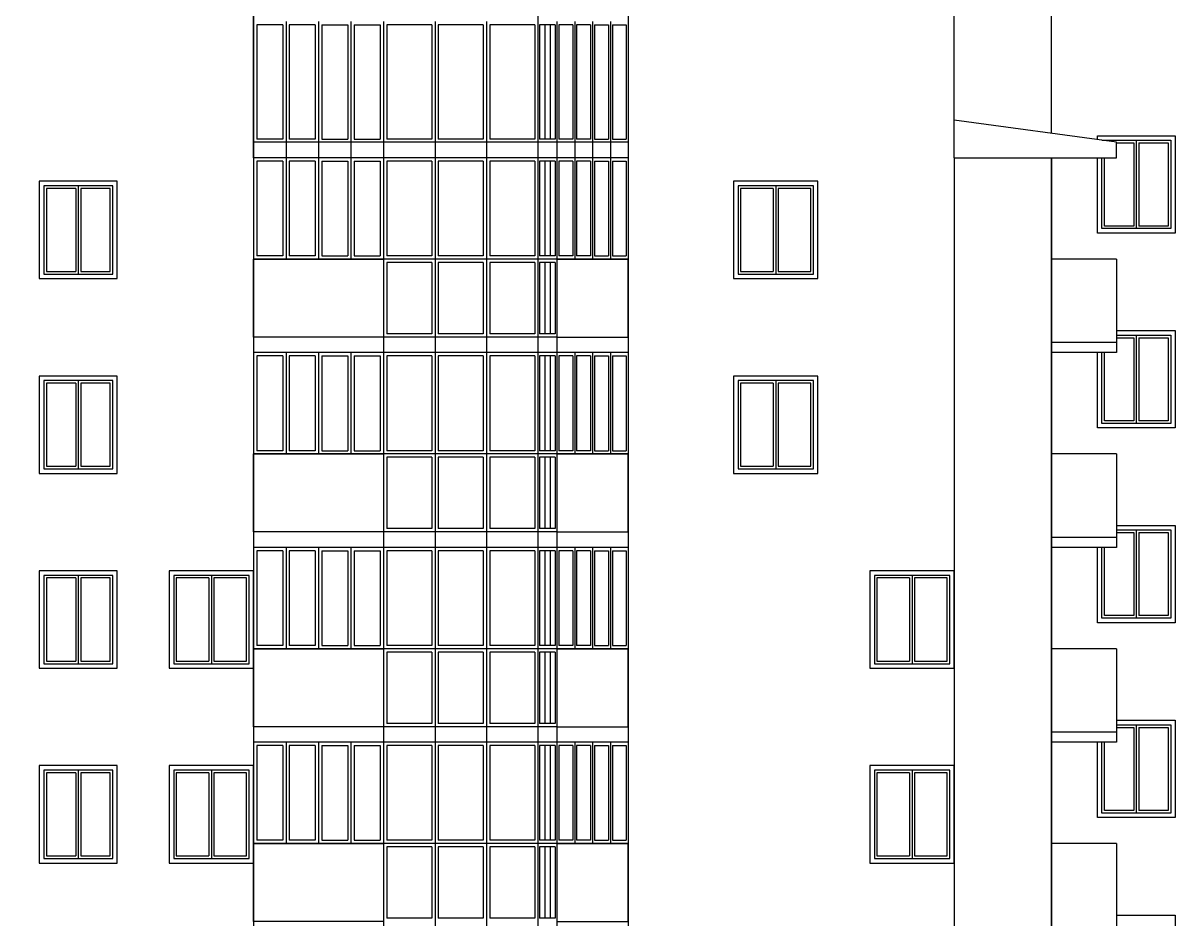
# Model space of a CAD drawing. Header units: inches. Extents: x -634 to 3638, y -6930911 to 5552.
# Drawn here: x 2280.27 to 2297.58, y 3501.49 to 3514.92 of the extents above; entities that cross this region are included whole.
import ezdxf

# ---------------------------------------------------------------- set-up
doc = ezdxf.new("R2010")
doc.units = ezdxf.units.IN
doc.header["$MEASUREMENT"] = 0
doc.linetypes.add('Dashed', pattern=[1128.888893, 564.444447, -564.444447])
for name, color, linetype, lineweight in [('ELEV', 134, 'Continuous', 18), ('фасады', 7, 'Continuous', 30), ('фасады2', 7, 'Continuous', 25)]:
    doc.layers.add(name, color=color, linetype=linetype, lineweight=lineweight)

msp = doc.modelspace()

# ---------------------------------------------------------------- hatches: boundary and pattern name
at = {"layer": 'ELEV', "linetype": 'Continuous'}
h = msp.add_hatch(dxfattribs=at)
h.set_pattern_fill('ANSI31', color=256, scale=0.01044, style=0)
h.set_pattern_definition([(45, (1262.311104, 3366.587935), (-0.02343928418428, 0.02343928418428), [])])
edge = h.paths.add_edge_path()
edge.add_ellipse((1445.78234, 3471.96182), major_axis=(0, 6932302.83262), ratio=0.00000001506, start_angle=89.999976115149, end_angle=270.000023884851)
edge.add_line((1445.67794, 3474.85168), (1445.67794, 3528.48347))
edge.add_line((1445.67794, 3528.48347), (1445.88675, 3528.48347))
edge.add_line((1445.88675, 3528.48347), (1445.88675, 3474.85168))

# ---------------------------------------------------------------- linework, layer by layer
at = {"layer": 'фасады', "color": 7, "ltscale": 100}
for points in [[(2283.72728, 3520.04495), (2283.72728, 3501.22218)], [(2287.99014, 3520.04495), (2287.99014, 3501.22218)], [(2289.34297, 3520.04495), (2289.34297, 3501.22218)], [(2294.22969, 3512.90125), (2296.66283, 3512.90125)]]:
    msp.add_lwpolyline(points, dxfattribs=at)
at = {"layer": 'фасады', "color": 7, "linetype": 'Dashed', "ltscale": 100}
for points in [[(2294.22969, 3512.90125), (2294.22969, 3516.34658)], [(2296.66283, 3513.13483), (2294.22969, 3513.46579)], [(2296.66283, 3512.90125), (2296.66283, 3513.13483)], [(2294.22969, 3512.90125), (2294.22969, 3509.98148)], [(2295.68957, 3512.90125), (2295.68957, 3509.98148)], [(2296.66283, 3511.38297), (2295.68957, 3511.38297)], [(2296.66283, 3511.38297), (2296.66283, 3509.98148)], [(2295.68957, 3510.1372), (2296.66283, 3510.1372), (2296.66283, 3509.98148), (2295.68957, 3509.98148)], [(2294.22969, 3509.98148), (2294.22969, 3507.06171)], [(2295.68957, 3509.98148), (2295.68957, 3507.06171)], [(2296.66283, 3508.4632), (2295.68957, 3508.4632)], [(2296.66283, 3508.4632), (2296.66283, 3507.06171)], [(2295.68957, 3507.21744), (2296.66283, 3507.21744), (2296.66283, 3507.06171), (2295.68957, 3507.06171)], [(2294.22969, 3507.06171), (2294.22969, 3504.14194)], [(2295.68957, 3507.06171), (2295.68957, 3504.14194)], [(2296.66283, 3505.54343), (2295.68957, 3505.54343)], [(2296.66283, 3505.54343), (2296.66283, 3504.14194)], [(2295.68957, 3504.29767), (2296.66283, 3504.29767), (2296.66283, 3504.14194), (2295.68957, 3504.14194)], [(2294.22969, 3504.14194), (2294.22969, 3501.22218)], [(2295.68957, 3504.14194), (2295.68957, 3501.22218)], [(2296.66283, 3502.62366), (2295.68957, 3502.62366)], [(2296.66283, 3502.62366), (2296.66283, 3501.22218)]]:
    msp.add_lwpolyline(points, dxfattribs=at)
at = {"layer": 'фасады', "ltscale": 100}
for points in [[(2295.68382, 3515.62637), (2295.68382, 3513.58253)], [(2295.68382, 3513.58253), (2295.68382, 3513.268)], [(2295.68382, 3512.90125), (2295.68382, 3510.66276)], [(2295.68382, 3510.66276), (2295.68382, 3507.74299)], [(2295.68382, 3507.74299), (2295.68382, 3504.82322)], [(2295.68382, 3504.82322), (2295.68382, 3501.90345)], [(2295.68382, 3501.90345), (2295.68382, 3498.98369)]]:
    msp.add_lwpolyline(points, dxfattribs=at)
at = {"layer": 'фасады', "color": 7, "ltscale": 100}
for points in [[(2283.72728, 3511.38297), (2285.67379, 3511.38297), (2285.67379, 3510.21506), (2283.72728, 3510.21506)], [(2289.34297, 3511.38297), (2288.27239, 3511.38297), (2288.27239, 3510.21506), (2289.34297, 3510.21506)], [(2283.72728, 3508.4632), (2285.67379, 3508.4632), (2285.67379, 3507.2953), (2283.72728, 3507.2953)], [(2289.34297, 3508.4632), (2288.27239, 3508.4632), (2288.27239, 3507.2953), (2289.34297, 3507.2953)], [(2283.72728, 3505.54343), (2285.67379, 3505.54343), (2285.67379, 3504.37553), (2283.72728, 3504.37553)], [(2289.34297, 3505.54343), (2288.27239, 3505.54343), (2288.27239, 3504.37553), (2289.34297, 3504.37553)], [(2283.72728, 3502.62366), (2285.67379, 3502.62366), (2285.67379, 3501.45576), (2283.72728, 3501.45576)], [(2289.34297, 3502.62366), (2288.27239, 3502.62366), (2288.27239, 3501.45576), (2289.34297, 3501.45576)]]:
    msp.add_lwpolyline(points, close=True, dxfattribs=at)
at = {"layer": 'фасады2', "color": 7, "ltscale": 100}
for p, q in [((2292.11772, 3512.48275), (2290.98874, 3512.48275)), ((2290.98874, 3512.48275), (2290.98874, 3511.15912)), ((2291.5143, 3512.44382), (2291.02767, 3512.44382)), ((2291.02767, 3512.44382), (2291.02767, 3511.19805)), ((2292.07879, 3512.44382), (2291.59216, 3512.44382)), ((2292.07879, 3511.19805), (2292.07879, 3512.44382)), ((2292.11772, 3511.15912), (2292.11772, 3512.48275)), ((2283.72728, 3511.38297), (2285.67379, 3511.38297)), ((2283.72728, 3511.38297), (2285.67379, 3511.38297)), ((2283.72728, 3511.38297), (2285.67379, 3511.38297)), ((2288.27239, 3511.38297), (2289.34297, 3511.38297)), ((2288.27239, 3511.38297), (2289.34297, 3511.38297)), ((2288.27239, 3511.38297), (2289.34297, 3511.38297)), ((2290.98874, 3511.15912), (2292.11772, 3511.15912)), ((2291.02767, 3511.19805), (2291.5143, 3511.19805)), ((2291.59216, 3511.19805), (2292.07879, 3511.19805)), ((2292.11772, 3509.56298), (2290.98874, 3509.56298)), ((2290.98874, 3509.56298), (2290.98874, 3508.23935)), ((2291.5143, 3509.52405), (2291.02767, 3509.52405)), ((2291.02767, 3509.52405), (2291.02767, 3508.27828)), ((2292.07879, 3509.52405), (2291.59216, 3509.52405)), ((2292.07879, 3508.27828), (2292.07879, 3509.52405)), ((2292.11772, 3508.23935), (2292.11772, 3509.56298)), ((2283.72728, 3508.4632), (2285.67379, 3508.4632)), ((2283.72728, 3508.4632), (2285.67379, 3508.4632)), ((2283.72728, 3508.4632), (2285.67379, 3508.4632)), ((2288.27239, 3508.4632), (2289.34297, 3508.4632)), ((2288.27239, 3508.4632), (2289.34297, 3508.4632)), ((2288.27239, 3508.4632), (2289.34297, 3508.4632)), ((2290.98874, 3508.23935), (2292.11772, 3508.23935)), ((2291.02767, 3508.27828), (2291.5143, 3508.27828)), ((2291.59216, 3508.27828), (2292.07879, 3508.27828)), ((2283.65915, 3506.64321), (2282.53017, 3506.64321)), ((2282.53017, 3506.64321), (2282.53017, 3505.31959)), ((2283.65915, 3505.31959), (2283.65915, 3506.64321)), ((2294.16156, 3506.64321), (2293.03258, 3506.64321)), ((2293.03258, 3506.64321), (2293.03258, 3505.31959)), ((2294.16156, 3505.31959), (2294.16156, 3506.64321)), ((2283.05573, 3506.60428), (2282.5691, 3506.60428)), ((2282.5691, 3506.60428), (2282.5691, 3505.35852)), ((2283.62022, 3506.60428), (2283.13359, 3506.60428)), ((2283.62022, 3505.35852), (2283.62022, 3506.60428)), ((2293.55814, 3506.60428), (2293.07151, 3506.60428)), ((2293.07151, 3506.60428), (2293.07151, 3505.35852)), ((2294.12263, 3506.60428), (2293.636, 3506.60428)), ((2294.12263, 3505.35852), (2294.12263, 3506.60428)), ((2283.72728, 3505.54343), (2285.67379, 3505.54343)), ((2283.72728, 3505.54343), (2285.67379, 3505.54343)), ((2283.72728, 3505.54343), (2285.67379, 3505.54343)), ((2288.27239, 3505.54343), (2289.34297, 3505.54343)), ((2288.27239, 3505.54343), (2289.34297, 3505.54343)), ((2288.27239, 3505.54343), (2289.34297, 3505.54343)), ((2282.53017, 3505.31959), (2283.65915, 3505.31959)), ((2282.5691, 3505.35852), (2283.05573, 3505.35852)), ((2283.13359, 3505.35852), (2283.62022, 3505.35852)), ((2293.03258, 3505.31959), (2294.16156, 3505.31959)), ((2293.07151, 3505.35852), (2293.55814, 3505.35852)), ((2293.636, 3505.35852), (2294.12263, 3505.35852)), ((2283.65915, 3503.72344), (2282.53017, 3503.72344)), ((2282.53017, 3503.72344), (2282.53017, 3502.39982)), ((2283.65915, 3502.39982), (2283.65915, 3503.72344)), ((2294.16156, 3503.72344), (2293.03258, 3503.72344)), ((2293.03258, 3503.72344), (2293.03258, 3502.39982)), ((2294.16156, 3502.39982), (2294.16156, 3503.72344)), ((2283.05573, 3503.68451), (2282.5691, 3503.68451)), ((2282.5691, 3503.68451), (2282.5691, 3502.43875)), ((2283.62022, 3503.68451), (2283.13359, 3503.68451)), ((2283.62022, 3502.43875), (2283.62022, 3503.68451)), ((2293.55814, 3503.68451), (2293.07151, 3503.68451)), ((2293.07151, 3503.68451), (2293.07151, 3502.43875)), ((2294.12263, 3503.68451), (2293.636, 3503.68451)), ((2294.12263, 3502.43875), (2294.12263, 3503.68451)), ((2283.72728, 3502.62366), (2285.67379, 3502.62366)), ((2283.72728, 3502.62366), (2285.67379, 3502.62366)), ((2283.72728, 3502.62366), (2285.67379, 3502.62366)), ((2288.27239, 3502.62366), (2289.34297, 3502.62366)), ((2288.27239, 3502.62366), (2289.34297, 3502.62366)), ((2288.27239, 3502.62366), (2289.34297, 3502.62366)), ((2282.53017, 3502.39982), (2283.65915, 3502.39982)), ((2282.5691, 3502.43875), (2283.05573, 3502.43875)), ((2283.13359, 3502.43875), (2283.62022, 3502.43875)), ((2293.03258, 3502.39982), (2294.16156, 3502.39982)), ((2293.07151, 3502.43875), (2293.55814, 3502.43875)), ((2293.636, 3502.43875), (2294.12263, 3502.43875))]:
    msp.add_line(p, q, dxfattribs=at)
at = {"layer": 'фасады2', "color": 7, "linetype": 'Dashed', "ltscale": 100}
for points in [[(2283.72728, 3512.90125), (2283.72728, 3520.04495)], [(2284.21391, 3514.94509), (2284.21391, 3512.90125)], [(2284.70053, 3514.94509), (2284.70053, 3512.90125)], [(2285.18716, 3514.94509), (2285.18716, 3512.90125)], [(2285.67379, 3514.94509), (2285.67379, 3512.90125)], [(2286.44656, 3514.94509), (2286.44656, 3512.90125)], [(2287.21835, 3514.94509), (2287.21835, 3512.90125)], [(2287.99014, 3514.94509), (2287.99014, 3512.90125)], [(2288.27239, 3514.94509), (2288.27239, 3512.90125)], [(2288.54003, 3514.94509), (2288.54003, 3512.90125)], [(2288.80768, 3514.94509), (2288.80768, 3512.90125)], [(2289.07532, 3514.94509), (2289.07532, 3512.90125)], [(2289.34297, 3514.94509), (2289.34297, 3512.90125)], [(2284.16524, 3514.89643), (2283.77594, 3514.89643)], [(2284.16524, 3514.89643), (2284.16524, 3513.1835)], [(2284.26257, 3514.89643), (2284.26257, 3513.1835)], [(2284.65187, 3514.89643), (2284.26257, 3514.89643)], [(2284.65187, 3514.89643), (2284.65187, 3513.1835)], [(2284.7492, 3514.89643), (2284.7492, 3513.1835)], [(2284.7492, 3514.89643), (2285.1385, 3514.89643)], [(2285.1385, 3514.89643), (2285.1385, 3513.1835)], [(2285.23582, 3514.89643), (2285.23582, 3513.1835)], [(2285.23582, 3514.89643), (2285.62513, 3514.89643)], [(2286.39789, 3514.89643), (2285.72343, 3514.89643)], [(2287.16969, 3514.89643), (2286.49522, 3514.89643)], [(2287.94148, 3514.89643), (2287.26701, 3514.89643)], [(2288.24805, 3514.89643), (2288.01447, 3514.89643)], [(2288.30158, 3514.89643), (2288.30158, 3513.1835)], [(2288.51083, 3514.89643), (2288.30158, 3514.89643)], [(2288.51083, 3514.89643), (2288.51083, 3513.1835)], [(2288.56923, 3514.89643), (2288.56923, 3513.1835)], [(2288.77848, 3514.89643), (2288.56923, 3514.89643)], [(2288.77848, 3514.89643), (2288.77848, 3513.1835)], [(2288.83687, 3514.89643), (2288.83687, 3513.1835)], [(2288.83687, 3514.89643), (2289.04612, 3514.89643)], [(2289.04612, 3514.89643), (2289.04612, 3513.1835)], [(2289.10452, 3514.89643), (2289.10452, 3513.1835)], [(2289.10452, 3514.89643), (2289.31377, 3514.89643)], [(2289.31377, 3514.89643), (2289.31377, 3513.1835)], [(2289.34297, 3513.13483), (2283.72728, 3513.13483)], [(2289.34297, 3513.13483), (2283.72728, 3513.13483)], [(2289.34297, 3513.13483), (2283.72728, 3513.13483)], [(2284.16524, 3513.1835), (2283.77594, 3513.1835)], [(2284.65187, 3513.1835), (2284.26257, 3513.1835)], [(2284.7492, 3513.1835), (2285.1385, 3513.1835)], [(2285.23582, 3513.1835), (2285.62513, 3513.1835)], [(2286.39789, 3513.1835), (2285.72343, 3513.1835)], [(2287.16969, 3513.1835), (2286.49522, 3513.1835)], [(2287.94148, 3513.1835), (2287.26701, 3513.1835)], [(2288.24805, 3513.1835), (2288.01447, 3513.1835)], [(2288.51083, 3513.1835), (2288.30158, 3513.1835)], [(2288.77848, 3513.1835), (2288.56923, 3513.1835)], [(2288.83687, 3513.1835), (2289.04612, 3513.1835)], [(2289.10452, 3513.1835), (2289.31377, 3513.1835)], [(2283.72728, 3512.90125), (2283.72728, 3509.98148)], [(2283.72728, 3512.90125), (2283.72728, 3509.98148)], [(2283.72728, 3512.90125), (2283.72728, 3509.98148)], [(2289.34297, 3512.90125), (2283.72728, 3512.90125)], [(2284.21391, 3512.90125), (2284.21391, 3511.38297)], [(2284.70053, 3512.90125), (2284.70053, 3511.38297)], [(2285.18716, 3512.90125), (2285.18716, 3511.38297)], [(2285.67379, 3512.90125), (2285.67379, 3509.98148)], [(2285.67379, 3512.90125), (2285.67379, 3509.98148)], [(2285.67379, 3512.90125), (2285.67379, 3509.98148)], [(2286.44656, 3512.90125), (2286.44656, 3509.98148)], [(2287.21835, 3512.90125), (2287.21835, 3509.98148)], [(2287.99014, 3512.90125), (2287.99014, 3509.98148)], [(2287.99014, 3512.90125), (2287.99014, 3509.98148)], [(2287.99014, 3512.90125), (2287.99014, 3509.98148)], [(2288.27239, 3512.90125), (2288.27239, 3509.98148)], [(2288.27239, 3512.90125), (2288.27239, 3509.98148)], [(2288.27239, 3512.90125), (2288.27239, 3509.98148)], [(2288.54003, 3512.90125), (2288.54003, 3511.38297)], [(2288.80768, 3512.90125), (2288.80768, 3511.38297)], [(2289.07532, 3512.90125), (2289.07532, 3511.38297)], [(2289.34297, 3512.90125), (2289.34297, 3509.98148)], [(2289.34297, 3512.90125), (2289.34297, 3509.98148)], [(2289.34297, 3512.90125), (2289.34297, 3509.98148)], [(2284.16524, 3512.85259), (2283.77594, 3512.85259)], [(2284.16524, 3512.85259), (2284.16524, 3511.43164)], [(2284.26257, 3512.85259), (2284.26257, 3511.43164)], [(2284.65187, 3512.85259), (2284.26257, 3512.85259)], [(2284.65187, 3512.85259), (2284.65187, 3511.43164)], [(2284.7492, 3512.85259), (2284.7492, 3511.43164)], [(2284.7492, 3512.85259), (2285.1385, 3512.85259)], [(2285.1385, 3512.85259), (2285.1385, 3511.43164)], [(2285.23582, 3512.85259), (2285.23582, 3511.43164)], [(2285.23582, 3512.85259), (2285.62513, 3512.85259)], [(2286.39789, 3512.85259), (2285.72343, 3512.85259)], [(2287.16969, 3512.85259), (2286.49522, 3512.85259)], [(2287.94148, 3512.85259), (2287.26701, 3512.85259)], [(2288.24805, 3512.85259), (2288.01447, 3512.85259)], [(2288.30158, 3512.85259), (2288.30158, 3511.43164)], [(2288.51083, 3512.85259), (2288.30158, 3512.85259)], [(2288.51083, 3512.85259), (2288.51083, 3511.43164)], [(2288.56923, 3512.85259), (2288.56923, 3511.43164)], [(2288.77848, 3512.85259), (2288.56923, 3512.85259)], [(2288.77848, 3512.85259), (2288.77848, 3511.43164)], [(2288.83687, 3512.85259), (2288.83687, 3511.43164)], [(2288.83687, 3512.85259), (2289.04612, 3512.85259)], [(2289.04612, 3512.85259), (2289.04612, 3511.43164)], [(2289.10452, 3512.85259), (2289.10452, 3511.43164)], [(2289.10452, 3512.85259), (2289.31377, 3512.85259)], [(2289.31377, 3512.85259), (2289.31377, 3511.43164)], [(2289.34297, 3511.38297), (2283.72728, 3511.38297)], [(2289.34297, 3511.38297), (2283.72728, 3511.38297)], [(2284.16524, 3511.43164), (2283.77594, 3511.43164)], [(2284.65187, 3511.43164), (2284.26257, 3511.43164)], [(2284.7492, 3511.43164), (2285.1385, 3511.43164)], [(2285.23582, 3511.43164), (2285.62513, 3511.43164)], [(2286.39789, 3511.43164), (2285.72343, 3511.43164)], [(2286.39789, 3511.33431), (2285.72343, 3511.33431)], [(2287.16969, 3511.43164), (2286.49522, 3511.43164)], [(2287.16969, 3511.33431), (2286.49522, 3511.33431)], [(2287.94148, 3511.43164), (2287.26701, 3511.43164)], [(2287.94148, 3511.33431), (2287.26701, 3511.33431)], [(2288.24805, 3511.43164), (2288.01447, 3511.43164)], [(2288.24805, 3511.33431), (2288.01447, 3511.33431)], [(2288.51083, 3511.43164), (2288.30158, 3511.43164)], [(2288.77848, 3511.43164), (2288.56923, 3511.43164)], [(2288.83687, 3511.43164), (2289.04612, 3511.43164)], [(2289.10452, 3511.43164), (2289.31377, 3511.43164)], [(2288.27239, 3510.21506), (2285.67379, 3510.21506)], [(2286.39789, 3510.26373), (2285.72343, 3510.26373)], [(2287.16969, 3510.26373), (2286.49522, 3510.26373)], [(2287.94148, 3510.26373), (2287.26701, 3510.26373)], [(2288.24805, 3510.26373), (2288.01447, 3510.26373)], [(2283.72728, 3509.98148), (2283.72728, 3507.06171)], [(2283.72728, 3509.98148), (2283.72728, 3507.06171)], [(2283.72728, 3509.98148), (2283.72728, 3507.06171)], [(2289.34297, 3509.98148), (2283.72728, 3509.98148)], [(2289.34297, 3509.98148), (2283.72728, 3509.98148)], [(2284.16524, 3509.93282), (2283.77594, 3509.93282)], [(2284.16524, 3509.93282), (2284.16524, 3508.51187)], [(2284.21391, 3509.98148), (2284.21391, 3508.4632)], [(2284.26257, 3509.93282), (2284.26257, 3508.51187)], [(2284.65187, 3509.93282), (2284.26257, 3509.93282)], [(2284.65187, 3509.93282), (2284.65187, 3508.51187)], [(2284.70053, 3509.98148), (2284.70053, 3508.4632)], [(2284.7492, 3509.93282), (2284.7492, 3508.51187)], [(2284.7492, 3509.93282), (2285.1385, 3509.93282)], [(2285.1385, 3509.93282), (2285.1385, 3508.51187)], [(2285.18716, 3509.98148), (2285.18716, 3508.4632)], [(2285.23582, 3509.93282), (2285.23582, 3508.51187)], [(2285.23582, 3509.93282), (2285.62513, 3509.93282)], [(2285.67379, 3509.98148), (2285.67379, 3507.06171)], [(2285.67379, 3509.98148), (2285.67379, 3507.06171)], [(2285.67379, 3509.98148), (2285.67379, 3507.06171)], [(2286.39789, 3509.93282), (2285.72343, 3509.93282)], [(2286.44656, 3509.98148), (2286.44656, 3507.06171)], [(2287.16969, 3509.93282), (2286.49522, 3509.93282)], [(2287.21835, 3509.98148), (2287.21835, 3507.06171)], [(2287.94148, 3509.93282), (2287.26701, 3509.93282)], [(2287.99014, 3509.98148), (2287.99014, 3507.06171)], [(2287.99014, 3509.98148), (2287.99014, 3507.06171)], [(2287.99014, 3509.98148), (2287.99014, 3507.06171)], [(2288.24805, 3509.93282), (2288.01447, 3509.93282)], [(2288.27239, 3509.98148), (2288.27239, 3507.06171)], [(2288.27239, 3509.98148), (2288.27239, 3507.06171)], [(2288.27239, 3509.98148), (2288.27239, 3507.06171)], [(2288.30158, 3509.93282), (2288.30158, 3508.51187)], [(2288.51083, 3509.93282), (2288.30158, 3509.93282)], [(2288.51083, 3509.93282), (2288.51083, 3508.51187)], [(2288.54003, 3509.98148), (2288.54003, 3508.4632)], [(2288.56923, 3509.93282), (2288.56923, 3508.51187)], [(2288.77848, 3509.93282), (2288.56923, 3509.93282)], [(2288.77848, 3509.93282), (2288.77848, 3508.51187)], [(2288.80768, 3509.98148), (2288.80768, 3508.4632)], [(2288.83687, 3509.93282), (2288.83687, 3508.51187)], [(2288.83687, 3509.93282), (2289.04612, 3509.93282)], [(2289.04612, 3509.93282), (2289.04612, 3508.51187)], [(2289.07532, 3509.98148), (2289.07532, 3508.4632)], [(2289.10452, 3509.93282), (2289.10452, 3508.51187)], [(2289.10452, 3509.93282), (2289.31377, 3509.93282)], [(2289.31377, 3509.93282), (2289.31377, 3508.51187)], [(2289.34297, 3509.98148), (2289.34297, 3507.06171)], [(2289.34297, 3509.98148), (2289.34297, 3507.06171)], [(2289.34297, 3509.98148), (2289.34297, 3507.06171)], [(2289.34297, 3508.4632), (2283.72728, 3508.4632)], [(2289.34297, 3508.4632), (2283.72728, 3508.4632)], [(2284.16524, 3508.51187), (2283.77594, 3508.51187)], [(2284.65187, 3508.51187), (2284.26257, 3508.51187)], [(2284.7492, 3508.51187), (2285.1385, 3508.51187)], [(2285.23582, 3508.51187), (2285.62513, 3508.51187)], [(2286.39789, 3508.51187), (2285.72343, 3508.51187)], [(2286.39789, 3508.41454), (2285.72343, 3508.41454)], [(2287.16969, 3508.51187), (2286.49522, 3508.51187)], [(2287.16969, 3508.41454), (2286.49522, 3508.41454)], [(2287.94148, 3508.51187), (2287.26701, 3508.51187)], [(2287.94148, 3508.41454), (2287.26701, 3508.41454)], [(2288.24805, 3508.51187), (2288.01447, 3508.51187)], [(2288.24805, 3508.41454), (2288.01447, 3508.41454)], [(2288.51083, 3508.51187), (2288.30158, 3508.51187)], [(2288.77848, 3508.51187), (2288.56923, 3508.51187)], [(2288.83687, 3508.51187), (2289.04612, 3508.51187)], [(2289.10452, 3508.51187), (2289.31377, 3508.51187)], [(2286.39789, 3507.34396), (2285.72343, 3507.34396)], [(2287.16969, 3507.34396), (2286.49522, 3507.34396)], [(2287.94148, 3507.34396), (2287.26701, 3507.34396)], [(2288.24805, 3507.34396), (2288.01447, 3507.34396)], [(2288.27239, 3507.2953), (2285.67379, 3507.2953)], [(2283.72728, 3507.06171), (2283.72728, 3504.14194)], [(2283.72728, 3507.06171), (2283.72728, 3504.14194)], [(2283.72728, 3507.06171), (2283.72728, 3504.14194)], [(2289.34297, 3507.06171), (2283.72728, 3507.06171)], [(2289.34297, 3507.06171), (2283.72728, 3507.06171)], [(2284.16524, 3507.01305), (2283.77594, 3507.01305)], [(2284.16524, 3507.01305), (2284.16524, 3505.5921)], [(2284.21391, 3507.06171), (2284.21391, 3505.54343)], [(2284.26257, 3507.01305), (2284.26257, 3505.5921)], [(2284.65187, 3507.01305), (2284.26257, 3507.01305)], [(2284.65187, 3507.01305), (2284.65187, 3505.5921)], [(2284.70053, 3507.06171), (2284.70053, 3505.54343)], [(2284.7492, 3507.01305), (2284.7492, 3505.5921)], [(2284.7492, 3507.01305), (2285.1385, 3507.01305)], [(2285.1385, 3507.01305), (2285.1385, 3505.5921)], [(2285.18716, 3507.06171), (2285.18716, 3505.54343)], [(2285.23582, 3507.01305), (2285.23582, 3505.5921)], [(2285.23582, 3507.01305), (2285.62513, 3507.01305)], [(2285.67379, 3507.06171), (2285.67379, 3504.14194)], [(2285.67379, 3507.06171), (2285.67379, 3504.14194)], [(2285.67379, 3507.06171), (2285.67379, 3504.14194)], [(2286.39789, 3507.01305), (2285.72343, 3507.01305)], [(2286.44656, 3507.06171), (2286.44656, 3504.14194)], [(2287.16969, 3507.01305), (2286.49522, 3507.01305)], [(2287.21835, 3507.06171), (2287.21835, 3504.14194)], [(2287.94148, 3507.01305), (2287.26701, 3507.01305)], [(2287.99014, 3507.06171), (2287.99014, 3504.14194)], [(2287.99014, 3507.06171), (2287.99014, 3504.14194)], [(2287.99014, 3507.06171), (2287.99014, 3504.14194)], [(2288.24805, 3507.01305), (2288.01447, 3507.01305)], [(2288.27239, 3507.06171), (2288.27239, 3504.14194)], [(2288.27239, 3507.06171), (2288.27239, 3504.14194)], [(2288.27239, 3507.06171), (2288.27239, 3504.14194)], [(2288.30158, 3507.01305), (2288.30158, 3505.5921)], [(2288.51083, 3507.01305), (2288.30158, 3507.01305)], [(2288.51083, 3507.01305), (2288.51083, 3505.5921)], [(2288.54003, 3507.06171), (2288.54003, 3505.54343)], [(2288.56923, 3507.01305), (2288.56923, 3505.5921)], [(2288.77848, 3507.01305), (2288.56923, 3507.01305)], [(2288.77848, 3507.01305), (2288.77848, 3505.5921)], [(2288.80768, 3507.06171), (2288.80768, 3505.54343)], [(2288.83687, 3507.01305), (2288.83687, 3505.5921)], [(2288.83687, 3507.01305), (2289.04612, 3507.01305)], [(2289.04612, 3507.01305), (2289.04612, 3505.5921)], [(2289.07532, 3507.06171), (2289.07532, 3505.54343)], [(2289.10452, 3507.01305), (2289.10452, 3505.5921)], [(2289.10452, 3507.01305), (2289.31377, 3507.01305)], [(2289.31377, 3507.01305), (2289.31377, 3505.5921)], [(2289.34297, 3507.06171), (2289.34297, 3504.14194)], [(2289.34297, 3507.06171), (2289.34297, 3504.14194)], [(2289.34297, 3507.06171), (2289.34297, 3504.14194)], [(2284.16524, 3505.5921), (2283.77594, 3505.5921)], [(2284.65187, 3505.5921), (2284.26257, 3505.5921)], [(2284.7492, 3505.5921), (2285.1385, 3505.5921)], [(2285.23582, 3505.5921), (2285.62513, 3505.5921)], [(2286.39789, 3505.5921), (2285.72343, 3505.5921)], [(2287.16969, 3505.5921), (2286.49522, 3505.5921)], [(2287.94148, 3505.5921), (2287.26701, 3505.5921)], [(2288.24805, 3505.5921), (2288.01447, 3505.5921)], [(2288.51083, 3505.5921), (2288.30158, 3505.5921)], [(2288.77848, 3505.5921), (2288.56923, 3505.5921)], [(2288.83687, 3505.5921), (2289.04612, 3505.5921)], [(2289.10452, 3505.5921), (2289.31377, 3505.5921)], [(2289.34297, 3505.54343), (2283.72728, 3505.54343)], [(2289.34297, 3505.54343), (2283.72728, 3505.54343)], [(2286.39789, 3505.49477), (2285.72343, 3505.49477)], [(2287.16969, 3505.49477), (2286.49522, 3505.49477)], [(2287.94148, 3505.49477), (2287.26701, 3505.49477)], [(2288.24805, 3505.49477), (2288.01447, 3505.49477)], [(2286.39789, 3504.42419), (2285.72343, 3504.42419)], [(2287.16969, 3504.42419), (2286.49522, 3504.42419)], [(2287.94148, 3504.42419), (2287.26701, 3504.42419)], [(2288.24805, 3504.42419), (2288.01447, 3504.42419)], [(2288.27239, 3504.37553), (2285.67379, 3504.37553)], [(2283.72728, 3504.14194), (2283.72728, 3501.22218)], [(2283.72728, 3504.14194), (2283.72728, 3501.22218)], [(2283.72728, 3504.14194), (2283.72728, 3501.22218)], [(2289.34297, 3504.14194), (2283.72728, 3504.14194)], [(2289.34297, 3504.14194), (2283.72728, 3504.14194)], [(2284.16524, 3504.09328), (2283.77594, 3504.09328)], [(2284.16524, 3504.09328), (2284.16524, 3502.67233)], [(2284.21391, 3504.14194), (2284.21391, 3502.62366)], [(2284.26257, 3504.09328), (2284.26257, 3502.67233)], [(2284.65187, 3504.09328), (2284.26257, 3504.09328)], [(2284.65187, 3504.09328), (2284.65187, 3502.67233)], [(2284.70053, 3504.14194), (2284.70053, 3502.62366)], [(2284.7492, 3504.09328), (2284.7492, 3502.67233)], [(2284.7492, 3504.09328), (2285.1385, 3504.09328)], [(2285.1385, 3504.09328), (2285.1385, 3502.67233)], [(2285.18716, 3504.14194), (2285.18716, 3502.62366)], [(2285.23582, 3504.09328), (2285.23582, 3502.67233)], [(2285.23582, 3504.09328), (2285.62513, 3504.09328)], [(2285.67379, 3504.14194), (2285.67379, 3501.22218)], [(2285.67379, 3504.14194), (2285.67379, 3501.22218)], [(2285.67379, 3504.14194), (2285.67379, 3501.22218)], [(2286.39789, 3504.09328), (2285.72343, 3504.09328)], [(2286.44656, 3504.14194), (2286.44656, 3501.22218)], [(2287.16969, 3504.09328), (2286.49522, 3504.09328)], [(2287.21835, 3504.14194), (2287.21835, 3501.22218)], [(2287.94148, 3504.09328), (2287.26701, 3504.09328)], [(2287.99014, 3504.14194), (2287.99014, 3501.22218)], [(2287.99014, 3504.14194), (2287.99014, 3501.22218)], [(2287.99014, 3504.14194), (2287.99014, 3501.22218)], [(2288.24805, 3504.09328), (2288.01447, 3504.09328)], [(2288.27239, 3504.14194), (2288.27239, 3501.22218)], [(2288.27239, 3504.14194), (2288.27239, 3501.22218)], [(2288.27239, 3504.14194), (2288.27239, 3501.22218)], [(2288.30158, 3504.09328), (2288.30158, 3502.67233)], [(2288.51083, 3504.09328), (2288.30158, 3504.09328)], [(2288.51083, 3504.09328), (2288.51083, 3502.67233)], [(2288.54003, 3504.14194), (2288.54003, 3502.62366)], [(2288.56923, 3504.09328), (2288.56923, 3502.67233)], [(2288.77848, 3504.09328), (2288.56923, 3504.09328)], [(2288.77848, 3504.09328), (2288.77848, 3502.67233)], [(2288.80768, 3504.14194), (2288.80768, 3502.62366)], [(2288.83687, 3504.09328), (2288.83687, 3502.67233)], [(2288.83687, 3504.09328), (2289.04612, 3504.09328)], [(2289.04612, 3504.09328), (2289.04612, 3502.67233)], [(2289.07532, 3504.14194), (2289.07532, 3502.62366)], [(2289.10452, 3504.09328), (2289.10452, 3502.67233)], [(2289.10452, 3504.09328), (2289.31377, 3504.09328)], [(2289.31377, 3504.09328), (2289.31377, 3502.67233)], [(2289.34297, 3504.14194), (2289.34297, 3501.22218)], [(2289.34297, 3504.14194), (2289.34297, 3501.22218)], [(2289.34297, 3504.14194), (2289.34297, 3501.22218)], [(2284.16524, 3502.67233), (2283.77594, 3502.67233)], [(2284.65187, 3502.67233), (2284.26257, 3502.67233)], [(2284.7492, 3502.67233), (2285.1385, 3502.67233)], [(2285.23582, 3502.67233), (2285.62513, 3502.67233)], [(2286.39789, 3502.67233), (2285.72343, 3502.67233)], [(2287.16969, 3502.67233), (2286.49522, 3502.67233)], [(2287.94148, 3502.67233), (2287.26701, 3502.67233)], [(2288.24805, 3502.67233), (2288.01447, 3502.67233)], [(2288.51083, 3502.67233), (2288.30158, 3502.67233)], [(2288.77848, 3502.67233), (2288.56923, 3502.67233)], [(2288.83687, 3502.67233), (2289.04612, 3502.67233)], [(2289.10452, 3502.67233), (2289.31377, 3502.67233)], [(2289.34297, 3502.62366), (2283.72728, 3502.62366)], [(2289.34297, 3502.62366), (2283.72728, 3502.62366)], [(2286.39789, 3502.575), (2285.72343, 3502.575)], [(2287.16969, 3502.575), (2286.49522, 3502.575)], [(2287.94148, 3502.575), (2287.26701, 3502.575)], [(2288.24805, 3502.575), (2288.01447, 3502.575)], [(2286.39789, 3501.50442), (2285.72343, 3501.50442)], [(2287.16969, 3501.50442), (2286.49522, 3501.50442)], [(2287.94148, 3501.50442), (2287.26701, 3501.50442)], [(2288.24805, 3501.50442), (2288.01447, 3501.50442)]]:
    msp.add_lwpolyline(points, dxfattribs=at)
at = {"layer": 'фасады2', "color": 7, "ltscale": 100}
for points in [[(2283.77594, 3514.89643), (2283.77594, 3513.1835)], [(2285.62513, 3514.89643), (2285.62513, 3513.1835)], [(2285.72343, 3514.89643), (2285.72343, 3513.1835)], [(2286.39789, 3514.89643), (2286.39789, 3513.1835)], [(2286.49522, 3514.89643), (2286.49522, 3513.1835)], [(2287.16969, 3514.89643), (2287.16969, 3513.1835)], [(2287.26701, 3514.89643), (2287.26701, 3513.1835)], [(2287.94148, 3514.89643), (2287.94148, 3513.1835)], [(2288.01447, 3514.89643), (2288.01447, 3513.1835)], [(2288.09233, 3514.89643), (2288.09233, 3513.1835)], [(2288.17019, 3514.89643), (2288.17019, 3513.1835)], [(2288.24805, 3514.89643), (2288.24805, 3513.1835)], [(2285.67379, 3512.90125), (2285.67379, 3509.98148)], [(2283.77594, 3512.85259), (2283.77594, 3511.43164)], [(2285.62513, 3512.85259), (2285.62513, 3511.43164)], [(2285.72343, 3512.85259), (2285.72343, 3511.43164)], [(2286.39789, 3512.85259), (2286.39789, 3511.43164)], [(2286.49522, 3512.85259), (2286.49522, 3511.43164)], [(2287.16969, 3512.85259), (2287.16969, 3511.43164)], [(2287.26701, 3512.85259), (2287.26701, 3511.43164)], [(2287.94148, 3512.85259), (2287.94148, 3511.43164)], [(2288.01447, 3512.85259), (2288.01447, 3511.43164)], [(2288.09233, 3512.85259), (2288.09233, 3511.43164)], [(2288.17019, 3512.85259), (2288.17019, 3511.43164)], [(2288.24805, 3512.85259), (2288.24805, 3511.43164)], [(2281.06055, 3512.44382), (2280.62259, 3512.44382), (2280.62259, 3511.19805), (2281.06055, 3511.19805)], [(2281.06055, 3512.44382), (2281.06055, 3511.19805)], [(2281.09949, 3512.48275), (2281.09949, 3511.15912)], [(2281.13842, 3512.44382), (2281.13842, 3511.19805)], [(2281.13842, 3511.19805), (2281.57638, 3511.19805), (2281.57638, 3512.44382), (2281.13842, 3512.44382)], [(2291.5143, 3512.44382), (2291.5143, 3511.19805)], [(2291.55323, 3512.48275), (2291.55323, 3511.15912)], [(2291.59216, 3512.44382), (2291.59216, 3511.19805)], [(2285.72343, 3511.33431), (2285.72343, 3510.26373)], [(2286.39789, 3511.33431), (2286.39789, 3510.26373)], [(2286.49522, 3511.33431), (2286.49522, 3510.26373)], [(2287.16969, 3511.33431), (2287.16969, 3510.26373)], [(2287.26701, 3511.33431), (2287.26701, 3510.26373)], [(2287.94148, 3511.33431), (2287.94148, 3510.26373)], [(2288.01447, 3511.33431), (2288.01447, 3510.26373)], [(2288.09233, 3511.33431), (2288.09233, 3510.26373)], [(2288.17019, 3511.33431), (2288.17019, 3510.26373)], [(2288.24805, 3511.33431), (2288.24805, 3510.26373)], [(2283.77594, 3509.93282), (2283.77594, 3508.51187)], [(2285.62513, 3509.93282), (2285.62513, 3508.51187)], [(2285.67379, 3509.98148), (2285.67379, 3507.06171)], [(2285.72343, 3509.93282), (2285.72343, 3508.51187)], [(2286.39789, 3509.93282), (2286.39789, 3508.51187)], [(2286.49522, 3509.93282), (2286.49522, 3508.51187)], [(2287.16969, 3509.93282), (2287.16969, 3508.51187)], [(2287.26701, 3509.93282), (2287.26701, 3508.51187)], [(2287.94148, 3509.93282), (2287.94148, 3508.51187)], [(2288.01447, 3509.93282), (2288.01447, 3508.51187)], [(2288.09233, 3509.93282), (2288.09233, 3508.51187)], [(2288.17019, 3509.93282), (2288.17019, 3508.51187)], [(2288.24805, 3509.93282), (2288.24805, 3508.51187)], [(2281.06055, 3509.52405), (2280.62259, 3509.52405), (2280.62259, 3508.27828), (2281.06055, 3508.27828)], [(2281.06055, 3509.52405), (2281.06055, 3508.27828)], [(2281.09949, 3509.56298), (2281.09949, 3508.23935)], [(2281.13842, 3509.52405), (2281.13842, 3508.27828)], [(2281.13842, 3508.27828), (2281.57638, 3508.27828), (2281.57638, 3509.52405), (2281.13842, 3509.52405)], [(2291.5143, 3509.52405), (2291.5143, 3508.27828)], [(2291.55323, 3509.56298), (2291.55323, 3508.23935)], [(2291.59216, 3509.52405), (2291.59216, 3508.27828)], [(2285.72343, 3508.41454), (2285.72343, 3507.34396)], [(2286.39789, 3508.41454), (2286.39789, 3507.34396)], [(2286.49522, 3508.41454), (2286.49522, 3507.34396)], [(2287.16969, 3508.41454), (2287.16969, 3507.34396)], [(2287.26701, 3508.41454), (2287.26701, 3507.34396)], [(2287.94148, 3508.41454), (2287.94148, 3507.34396)], [(2288.01447, 3508.41454), (2288.01447, 3507.34396)], [(2288.09233, 3508.41454), (2288.09233, 3507.34396)], [(2288.17019, 3508.41454), (2288.17019, 3507.34396)], [(2288.24805, 3508.41454), (2288.24805, 3507.34396)], [(2283.77594, 3507.01305), (2283.77594, 3505.5921)], [(2285.62513, 3507.01305), (2285.62513, 3505.5921)], [(2285.67379, 3507.06171), (2285.67379, 3504.14194)], [(2285.72343, 3507.01305), (2285.72343, 3505.5921)], [(2286.39789, 3507.01305), (2286.39789, 3505.5921)], [(2286.49522, 3507.01305), (2286.49522, 3505.5921)], [(2287.16969, 3507.01305), (2287.16969, 3505.5921)], [(2287.26701, 3507.01305), (2287.26701, 3505.5921)], [(2287.94148, 3507.01305), (2287.94148, 3505.5921)], [(2288.01447, 3507.01305), (2288.01447, 3505.5921)], [(2288.09233, 3507.01305), (2288.09233, 3505.5921)], [(2288.17019, 3507.01305), (2288.17019, 3505.5921)], [(2288.24805, 3507.01305), (2288.24805, 3505.5921)], [(2281.09949, 3506.64321), (2281.09949, 3505.31959)], [(2283.09466, 3506.64321), (2283.09466, 3505.31959)], [(2293.59707, 3506.64321), (2293.59707, 3505.31959)], [(2281.06055, 3506.60428), (2280.62259, 3506.60428), (2280.62259, 3505.35852), (2281.06055, 3505.35852)], [(2281.06055, 3506.60428), (2281.06055, 3505.35852)], [(2281.13842, 3506.60428), (2281.13842, 3505.35852)], [(2281.13842, 3505.35852), (2281.57638, 3505.35852), (2281.57638, 3506.60428), (2281.13842, 3506.60428)], [(2283.05573, 3506.60428), (2283.05573, 3505.35852)], [(2283.13359, 3506.60428), (2283.13359, 3505.35852)], [(2293.55814, 3506.60428), (2293.55814, 3505.35852)], [(2293.636, 3506.60428), (2293.636, 3505.35852)], [(2285.72343, 3505.49477), (2285.72343, 3504.42419)], [(2286.39789, 3505.49477), (2286.39789, 3504.42419)], [(2286.49522, 3505.49477), (2286.49522, 3504.42419)], [(2287.16969, 3505.49477), (2287.16969, 3504.42419)], [(2287.26701, 3505.49477), (2287.26701, 3504.42419)], [(2287.94148, 3505.49477), (2287.94148, 3504.42419)], [(2288.01447, 3505.49477), (2288.01447, 3504.42419)], [(2288.09233, 3505.49477), (2288.09233, 3504.42419)], [(2288.17019, 3505.49477), (2288.17019, 3504.42419)], [(2288.24805, 3505.49477), (2288.24805, 3504.42419)], [(2283.77594, 3504.09328), (2283.77594, 3502.67233)], [(2285.62513, 3504.09328), (2285.62513, 3502.67233)], [(2285.67379, 3504.14194), (2285.67379, 3501.22218)], [(2285.72343, 3504.09328), (2285.72343, 3502.67233)], [(2286.39789, 3504.09328), (2286.39789, 3502.67233)], [(2286.49522, 3504.09328), (2286.49522, 3502.67233)], [(2287.16969, 3504.09328), (2287.16969, 3502.67233)], [(2287.26701, 3504.09328), (2287.26701, 3502.67233)], [(2287.94148, 3504.09328), (2287.94148, 3502.67233)], [(2288.01447, 3504.09328), (2288.01447, 3502.67233)], [(2288.09233, 3504.09328), (2288.09233, 3502.67233)], [(2288.17019, 3504.09328), (2288.17019, 3502.67233)], [(2288.24805, 3504.09328), (2288.24805, 3502.67233)], [(2281.09949, 3503.72344), (2281.09949, 3502.39982)], [(2283.09466, 3503.72344), (2283.09466, 3502.39982)], [(2293.59707, 3503.72344), (2293.59707, 3502.39982)], [(2281.06055, 3503.68451), (2280.62259, 3503.68451), (2280.62259, 3502.43875), (2281.06055, 3502.43875)], [(2281.06055, 3503.68451), (2281.06055, 3502.43875)], [(2281.13842, 3503.68451), (2281.13842, 3502.43875)], [(2281.13842, 3502.43875), (2281.57638, 3502.43875), (2281.57638, 3503.68451), (2281.13842, 3503.68451)], [(2283.05573, 3503.68451), (2283.05573, 3502.43875)], [(2283.13359, 3503.68451), (2283.13359, 3502.43875)], [(2293.55814, 3503.68451), (2293.55814, 3502.43875)], [(2293.636, 3503.68451), (2293.636, 3502.43875)], [(2285.72343, 3502.575), (2285.72343, 3501.50442)], [(2286.39789, 3502.575), (2286.39789, 3501.50442)], [(2286.49522, 3502.575), (2286.49522, 3501.50442)], [(2287.16969, 3502.575), (2287.16969, 3501.50442)], [(2287.26701, 3502.575), (2287.26701, 3501.50442)], [(2287.94148, 3502.575), (2287.94148, 3501.50442)], [(2288.01447, 3502.575), (2288.01447, 3501.50442)], [(2288.09233, 3502.575), (2288.09233, 3501.50442)], [(2288.17019, 3502.575), (2288.17019, 3501.50442)], [(2288.24805, 3502.575), (2288.24805, 3501.50442)]]:
    msp.add_lwpolyline(points, dxfattribs=at)
at = {"layer": 'фасады2', "ltscale": 100}
for points in [[(2296.37467, 3513.17403), (2296.37467, 3513.23216), (2297.54258, 3513.23216), (2297.54258, 3511.77228), (2296.37467, 3511.77228), (2296.37467, 3512.90125)], [(2296.4428, 3513.16403), (2297.47445, 3513.16403), (2297.47445, 3511.8404), (2296.4428, 3511.8404), (2296.4428, 3512.90125)], [(2296.66283, 3513.1251), (2296.91969, 3513.1251)], [(2296.91969, 3513.1251), (2296.91969, 3511.87933)], [(2296.95862, 3513.16403), (2296.95862, 3511.8404)], [(2296.99756, 3513.1251), (2297.43552, 3513.1251), (2297.43552, 3511.87933), (2296.99756, 3511.87933)], [(2296.99756, 3513.1251), (2296.99756, 3511.87933)], [(2296.91969, 3511.87933), (2296.48173, 3511.87933), (2296.48173, 3512.90125)], [(2296.66283, 3510.31239), (2297.54258, 3510.31239), (2297.54258, 3508.85251), (2296.37467, 3508.85251), (2296.37467, 3509.98148)], [(2296.66283, 3510.24426), (2297.47445, 3510.24426), (2297.47445, 3508.92063), (2296.4428, 3508.92063), (2296.4428, 3509.98148)], [(2296.66283, 3510.20533), (2296.91969, 3510.20533)], [(2296.91969, 3510.20533), (2296.91969, 3508.95956)], [(2296.95862, 3510.24426), (2296.95862, 3508.92063)], [(2296.99756, 3510.20533), (2297.43552, 3510.20533), (2297.43552, 3508.95956), (2296.99756, 3508.95956)], [(2296.99756, 3510.20533), (2296.99756, 3508.95956)], [(2296.91969, 3508.95956), (2296.48173, 3508.95956), (2296.48173, 3509.98148)], [(2296.66283, 3507.39262), (2297.54258, 3507.39262), (2297.54258, 3505.93274), (2296.37467, 3505.93274), (2296.37467, 3507.06171)], [(2296.66283, 3507.32449), (2297.47445, 3507.32449), (2297.47445, 3506.00086), (2296.4428, 3506.00086), (2296.4428, 3507.06171)], [(2296.95862, 3507.32449), (2296.95862, 3506.00086)], [(2296.66283, 3507.28556), (2296.91969, 3507.28556)], [(2296.91969, 3507.28556), (2296.91969, 3506.03979)], [(2296.99756, 3507.28556), (2297.43552, 3507.28556), (2297.43552, 3506.03979), (2296.99756, 3506.03979)], [(2296.99756, 3507.28556), (2296.99756, 3506.03979)], [(2296.91969, 3506.03979), (2296.48173, 3506.03979), (2296.48173, 3507.06171)], [(2296.66283, 3504.47285), (2297.54258, 3504.47285), (2297.54258, 3503.01297), (2296.37467, 3503.01297), (2296.37467, 3504.14194)], [(2296.66283, 3504.40472), (2297.47445, 3504.40472), (2297.47445, 3503.0811), (2296.4428, 3503.0811), (2296.4428, 3504.14194)], [(2296.95862, 3504.40472), (2296.95862, 3503.0811)], [(2296.66283, 3504.36579), (2296.91969, 3504.36579)], [(2296.91969, 3504.36579), (2296.91969, 3503.12003)], [(2296.99756, 3504.36579), (2297.43552, 3504.36579), (2297.43552, 3503.12003), (2296.99756, 3503.12003)], [(2296.99756, 3504.36579), (2296.99756, 3503.12003)], [(2296.91969, 3503.12003), (2296.48173, 3503.12003), (2296.48173, 3504.14194)], [(2296.66283, 3501.55308), (2297.54258, 3501.55308), (2297.54258, 3500.0932), (2296.37467, 3500.0932), (2296.37467, 3501.22218)]]:
    msp.add_lwpolyline(points, dxfattribs=at)
at = {"layer": 'фасады2', "color": 7, "ltscale": 100}
for points in [[(2281.68344, 3512.55088), (2280.51553, 3512.55088), (2280.51553, 3511.091), (2281.68344, 3511.091)], [(2292.18585, 3512.55088), (2290.92062, 3512.55088), (2290.92062, 3511.091), (2292.18585, 3511.091)], [(2281.61531, 3512.48275), (2280.58366, 3512.48275), (2280.58366, 3511.15912), (2281.61531, 3511.15912)], [(2281.68344, 3509.63111), (2280.51553, 3509.63111), (2280.51553, 3508.17123), (2281.68344, 3508.17123)], [(2292.18585, 3509.63111), (2290.92062, 3509.63111), (2290.92062, 3508.17123), (2292.18585, 3508.17123)], [(2281.61531, 3509.56298), (2280.58366, 3509.56298), (2280.58366, 3508.23935), (2281.61531, 3508.23935)], [(2281.68344, 3506.71134), (2280.51553, 3506.71134), (2280.51553, 3505.25146), (2281.68344, 3505.25146)], [(2281.61531, 3506.64321), (2280.58366, 3506.64321), (2280.58366, 3505.31959), (2281.61531, 3505.31959)], [(2283.72728, 3506.71134), (2282.46204, 3506.71134), (2282.46204, 3505.25146), (2283.72728, 3505.25146)], [(2294.22969, 3506.71134), (2292.96445, 3506.71134), (2292.96445, 3505.25146), (2294.22969, 3505.25146)], [(2281.68344, 3503.79157), (2280.51553, 3503.79157), (2280.51553, 3502.33169), (2281.68344, 3502.33169)], [(2281.61531, 3503.72344), (2280.58366, 3503.72344), (2280.58366, 3502.39982), (2281.61531, 3502.39982)], [(2283.72728, 3503.79157), (2282.46204, 3503.79157), (2282.46204, 3502.33169), (2283.72728, 3502.33169)], [(2294.22969, 3503.79157), (2292.96445, 3503.79157), (2292.96445, 3502.33169), (2294.22969, 3502.33169)]]:
    msp.add_lwpolyline(points, close=True, dxfattribs=at)

doc.saveas('drawing.dxf')
